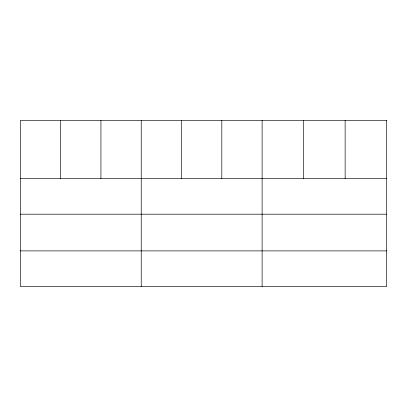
<?xml version="1.0" encoding="UTF-8"?>
<svg xmlns="http://www.w3.org/2000/svg" width="407" height="407" viewBox="0 0 407 407"><rect width="100%" height="100%" fill="white"/><g stroke="black" fill="none" stroke-linecap="round" stroke-linejoin="round"><path stroke-width="0.61" d="M20.35 178.571L386.65 178.571M20.35 214.189L386.65 214.189M20.35 250.89L386.65 250.89M345.136 120.492L345.136 178.571M303.622 120.492L303.622 178.571M262.108 120.492L262.108 286.508M221.815 120.492L221.815 178.571M181.522 120.492L181.522 178.571M141.229 120.492L141.229 286.508M100.936 120.492L100.936 178.571M60.643 120.492L60.643 178.571M386.65 120.492L20.35 120.492L20.35 286.508L386.65 286.508L386.65 120.492"/></g></svg>
